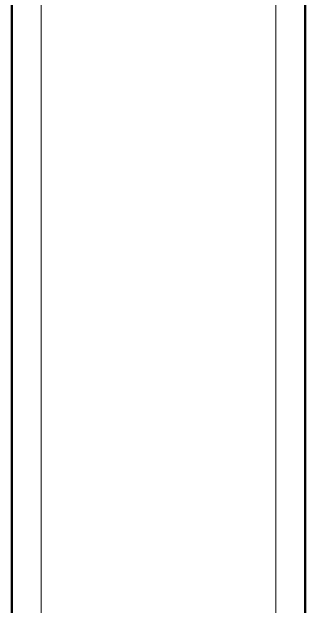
# Model space of a CAD drawing. Header units: metres. Extents: x 10 to 831, y 10 to 584.
# Drawn here: x 496.4 to 498, y 393.484 to 396.723 of the extents above; entities that cross this region are included whole.
import ezdxf

# ---------------------------------------------------------------- set-up
doc = ezdxf.new("R2010")
doc.units = ezdxf.units.M
doc.layers.add('CUT', color=7, linetype='Continuous', lineweight=50)
doc.layers.add('VIS', color=8, linetype='Continuous', lineweight=13)

msp = doc.modelspace()

# ---------------------------------------------------------------- linework, layer by layer
at = {"layer": 'CUT'}
for p, q in [((496.4, 415.84), (496.4, 387.36)), ((498, 387.36), (498, 415.84))]:
    msp.add_line(p, q, dxfattribs=at)
at = {"layer": 'VIS'}
for p, q in [((498, 514), (498, 386)), ((496.4, 387.36), (496.4, 415.84)), ((496.4, 387.36), (496.4, 415.84)), ((496.56, 415.84), (496.56, 387.36)), ((497.84, 387.36), (497.84, 415.84)), ((498, 387.36), (498, 415.84))]:
    msp.add_line(p, q, dxfattribs=at)

doc.saveas('drawing.dxf')
